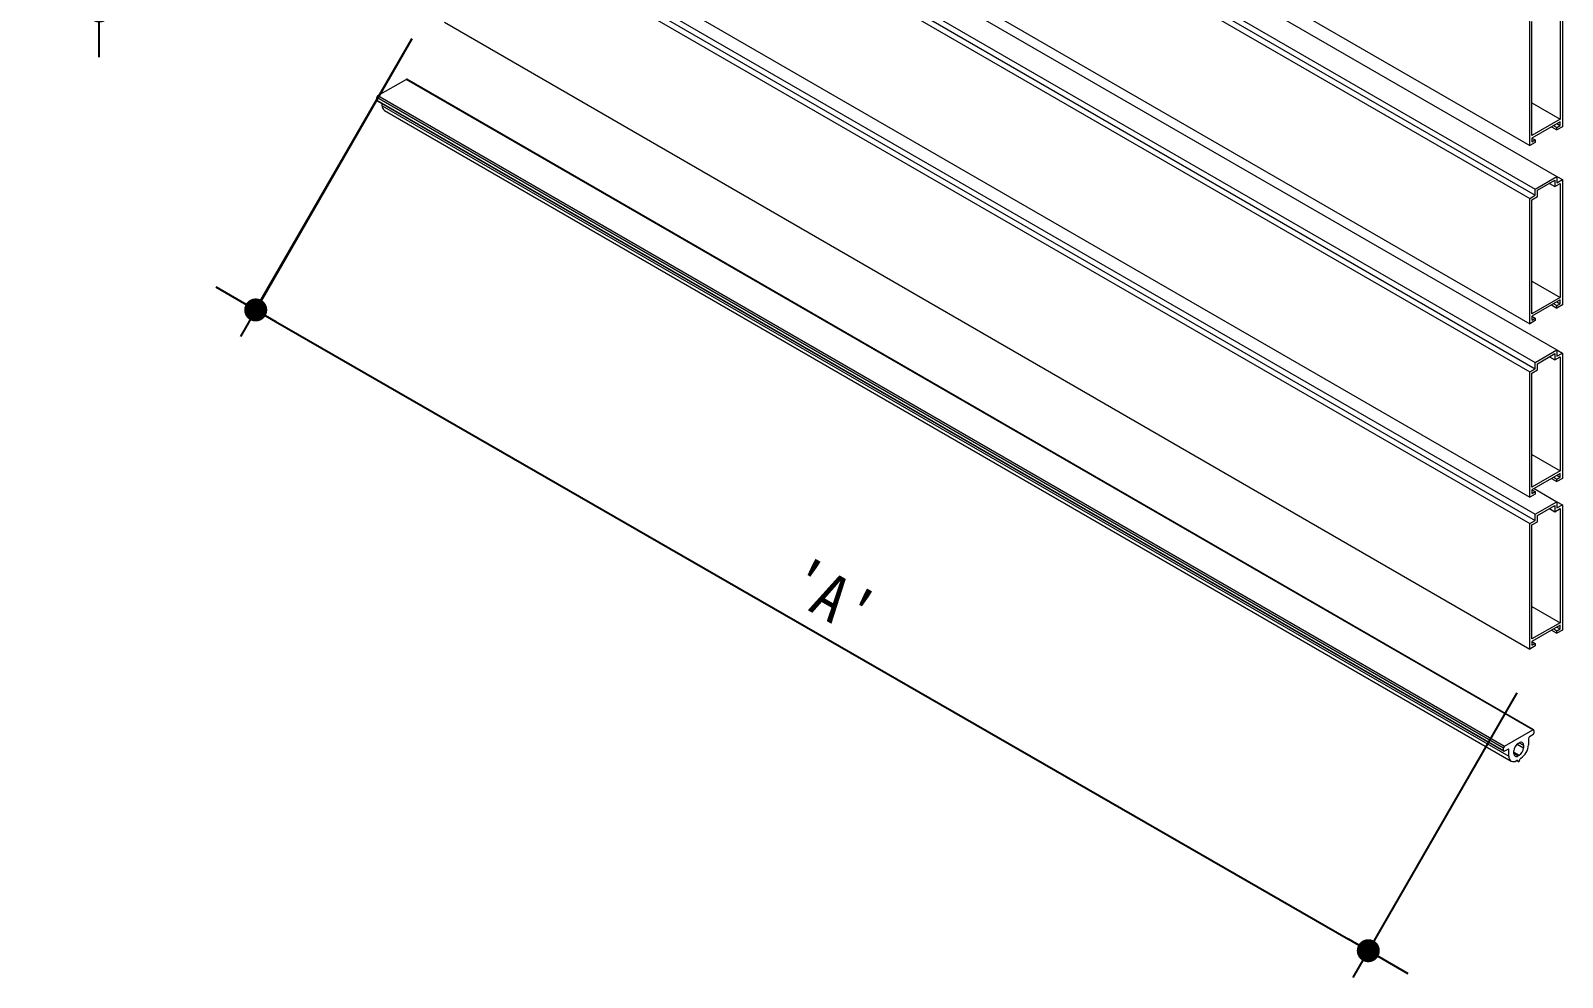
# Model space of a CAD drawing. Header units: millimetres. Extents: x 4892990 to 5673724, y 2128419 to 2381812.
# Drawn here: x 5645845 to 5647841, y 2378784 to 2380017 of the extents above; entities that cross this region are included whole.
import ezdxf

# ---------------------------------------------------------------- set-up
doc = ezdxf.new("R2010")
doc.units = ezdxf.units.MM
doc.header["$LTSCALE"] = 1000
doc.layers.get('0').update_dxf_attribs({"linetype": 'CONTINUOUS'})
doc.layers.add('A-DIMS', color=7, linetype='CONTINUOUS', lineweight=25)
doc.styles.add('HY울릉도L', font='malgun.ttf')
doc.styles.add('돋움체', font='')
doc.styles.get('돋움체').set_extended_font_data('DotumChe')
doc.dimstyles.new('CDIM', dxfattribs={"dimtxt": 3, "dimasz": 1.5, "dimexe": 2, "dimexo": 1, "dimgap": 1, "dimtad": 1, "dimdec": 0, "dimrnd": 0.5, "dimzin": 0, "dimdsep": 32, "dimlunit": 6, "dimtxsty": 'HY울릉도L', "dimblk1": '_CIDOT', "dimblk2": '_CIDOT', "dimsah": 1, "dimcen": 5.5, "dimclrd": 2, "dimclre": 2, "dimclrt": 7, "dimadec": 0, "dimazin": 0, "dimtfac": 1, "dimtdec": 0, "dimtix": 1, "dimtmove": 2, "dimatfit": 1, "dimldrblk": '_CIDOT', "dimfxl": 1, "dimtolj": 1, "dimtzin": 0, "dimlwd": -1, "dimarcsym": 0})

# ---------------------------------------------------------------- blocks, each defined once
blk = doc.blocks.new('_CIDOT')
at = {"color": 0, "linetype": 'ByBlock'}
blk.add_line((2, 0), (-1, 0), dxfattribs=at)
at = {"color": 0, "linetype": 'ByBlock', "const_width": 0.5}
blk.add_lwpolyline([(-0.25, 0, 1), (0.25, 0, 1)], format="xyb", close=True, dxfattribs=at)
blk = doc.blocks.new('*D56')
at = {"layer": 'A-DIMS', "lineweight": -2, "transparency": 16777216}
for p, q in [((5646352.6, 2380889), (5645894.3, 2380889)), ((5646352.6, 2380043), (5645894.3, 2380043))]:
    blk.add_line(p, q, dxfattribs=at)
at = {"layer": 'A-DIMS', "transparency": 16777216}
blk.add_line((5645934.3, 2380073), (5645934.3, 2380859), dxfattribs=at)
at = {"layer": 'A-DIMS', "transparency": 16777216, "xscale": 30, "yscale": 30, "zscale": 30}
for p, rotation in [((5645934.3, 2380889), 90), ((5645934.3, 2380043), 270)]:
    blk.add_blockref('_CIDOT', p, dxfattribs=dict(at, rotation=rotation))
at = {"layer": 'A-DIMS', "color": 3, "transparency": 16777216, "insert": (5645884.2, 2380466), "char_height": 60, "attachment_point": 5, "rotation": 90, "style": '돋움체'}
blk.add_mtext("\\A1;'B'", dxfattribs=at)
blk = doc.blocks.new('*D62')
at = {"layer": 'A-DIMS', "lineweight": -2, "transparency": 16777216}
for p, q in [((5646331.5, 2379989.5), (5646118.1, 2379618.9)), ((5647781.1, 2379154.8), (5647567.7, 2378784.2))]:
    blk.add_line(p, q, dxfattribs=at)
at = {"layer": 'A-DIMS', "transparency": 16777216}
blk.add_line((5646164.1, 2379638.6), (5647561.7, 2378833.8), dxfattribs=at)
at = {"layer": 'A-DIMS', "transparency": 16777216, "xscale": 30, "yscale": 30, "zscale": 30}
for p, rotation in [((5646138.1, 2379653.6), 150.0663104720223), ((5647587.7, 2378818.9), 330.0663104720223)]:
    blk.add_blockref('_CIDOT', p, dxfattribs=dict(at, rotation=rotation))
at = {"layer": 'A-DIMS', "color": 3, "transparency": 16777216, "insert": (5646887.8, 2379279.6), "char_height": 60, "attachment_point": 5, "rotation": 330.0663, "style": '돋움체'}
blk.add_mtext("\\A1;'A'", dxfattribs=at)

msp = doc.modelspace()

# ---------------------------------------------------------------- linework, layer by layer
at = {"color": 7, "linetype": 'Continuous', "lineweight": 15}
for p, q in [((5646393.16, 2380678.8), (5647798.09, 2379867.75)), ((5646419.23, 2380643.88), (5647833.45, 2379827.47)), ((5646398.02, 2380623.47), (5647805.16, 2379811.14)), ((5646398.02, 2380615.3), (5647805.16, 2379802.97)), ((5646398.02, 2380607.14), (5647798.09, 2379798.89)), ((5646398.02, 2380443.83), (5647798.09, 2379635.58)), ((5646419.23, 2380417.97), (5647833.45, 2379601.56)), ((5646398.02, 2380397.56), (5647805.16, 2379585.23)), ((5646398.02, 2380389.4), (5647805.16, 2379577.07)), ((5646398.02, 2380381.23), (5647798.09, 2379572.99)), ((5646398.02, 2380217.92), (5647798.09, 2379409.68)), ((5646398.02, 2380199.82), (5647805.16, 2379387.5)), ((5646398.02, 2380191.66), (5647805.16, 2379379.33)), ((5646398.02, 2380183.49), (5647798.09, 2379375.25)), ((5647837.69, 2380050.65), (5647837.69, 2379902.04)), ((5647840.52, 2380055.55), (5647840.52, 2379892.24)), ((5647798.09, 2379867.75), (5647798.09, 2380031.06)), ((5647800.92, 2379880.81), (5647800.92, 2380029.42)), ((5646383.88, 2380028.35), (5647798.09, 2379211.94)), ((5646297.29, 2379932.75), (5646334.06, 2379953.97)), ((5647802.01, 2379106.54), (5646334.06, 2379953.97)), ((5647803.01, 2379106.64), (5646335.06, 2379954.07)), ((5647763.83, 2379082.87), (5646295.88, 2379930.3)), ((5646295.88, 2379927.03), (5646295.88, 2379930.3)), ((5646297.29, 2379932.75), (5647765.25, 2379085.32)), ((5646295.88, 2379927.03), (5647763.83, 2379079.6)), ((5646296.29, 2379926.12), (5647764.25, 2379078.68)), ((5646302.95, 2379919.68), (5646302.95, 2379922.27)), ((5646302.95, 2379919.68), (5647770.9, 2379072.25)), ((5646305.85, 2379913.27), (5647773.8, 2379065.84)), ((5647800.92, 2379923.27), (5647837.69, 2379902.04)), ((5647837.69, 2379902.04), (5647800.92, 2379880.81)), ((5647837.69, 2379898.77), (5647800.92, 2379877.55)), ((5647826.37, 2379892.24), (5647833.45, 2379888.16)), ((5647829.2, 2379893.88), (5647833.45, 2379891.43)), ((5647833.45, 2379896.32), (5647837.69, 2379893.88)), ((5647833.45, 2379891.43), (5647837.69, 2379893.88)), ((5647840.52, 2379892.24), (5647833.45, 2379888.16)), ((5647833.45, 2379888.16), (5647833.45, 2379891.43)), ((5647837.69, 2379893.88), (5647837.69, 2379898.77)), ((5647805.16, 2379871.83), (5647798.09, 2379867.75)), ((5647800.92, 2379877.55), (5647800.92, 2379872.65)), ((5647800.92, 2379877.55), (5647805.16, 2379875.1)), ((5647800.92, 2379872.65), (5647805.16, 2379875.1)), ((5647805.16, 2379875.1), (5647805.16, 2379871.83)), ((5647805.16, 2379811.14), (5647833.45, 2379827.47)), ((5647805.16, 2379802.97), (5647805.16, 2379811.14)), ((5647807.99, 2379809.51), (5647830.62, 2379822.57)), ((5647823.55, 2379818.49), (5647830.62, 2379814.4)), ((5647830.62, 2379822.57), (5647830.62, 2379814.4)), ((5647830.62, 2379814.4), (5647837.69, 2379818.49)), ((5647833.45, 2379827.47), (5647833.45, 2379819.3)), ((5647833.45, 2379827.47), (5647840.52, 2379823.38)), ((5647833.45, 2379819.3), (5647840.52, 2379823.38)), ((5647837.69, 2379818.49), (5647837.69, 2379669.88)), ((5647840.52, 2379823.38), (5647840.52, 2379660.08)), ((5647798.09, 2379798.89), (5647805.16, 2379802.97)), ((5647798.09, 2379635.58), (5647798.09, 2379798.89)), ((5647800.92, 2379797.26), (5647807.99, 2379801.34)), ((5647800.92, 2379648.65), (5647800.92, 2379797.26)), ((5647807.99, 2379801.34), (5647807.99, 2379809.51)), ((5647800.92, 2379691.1), (5647837.69, 2379669.88)), ((5647837.69, 2379669.88), (5647800.92, 2379648.65)), ((5647837.69, 2379666.61), (5647800.92, 2379645.38)), ((5647826.37, 2379660.08), (5647833.45, 2379655.99)), ((5647829.2, 2379661.71), (5647833.45, 2379659.26)), ((5647833.45, 2379664.16), (5647837.69, 2379661.71)), ((5647833.45, 2379659.26), (5647837.69, 2379661.71)), ((5647840.52, 2379660.08), (5647833.45, 2379655.99)), ((5647833.45, 2379655.99), (5647833.45, 2379659.26)), ((5647837.69, 2379661.71), (5647837.69, 2379666.61)), ((5647805.16, 2379639.67), (5647798.09, 2379635.58)), ((5647800.92, 2379645.38), (5647800.92, 2379640.48)), ((5647800.92, 2379645.38), (5647805.16, 2379642.93)), ((5647800.92, 2379640.48), (5647805.16, 2379642.93)), ((5647805.16, 2379642.93), (5647805.16, 2379639.67)), ((5647805.16, 2379585.23), (5647833.45, 2379601.56)), ((5647807.99, 2379583.6), (5647830.62, 2379596.66)), ((5647823.55, 2379592.58), (5647830.62, 2379588.5)), ((5647830.62, 2379596.66), (5647830.62, 2379588.5)), ((5647830.62, 2379588.5), (5647837.69, 2379592.58)), ((5647833.45, 2379601.56), (5647833.45, 2379593.4)), ((5647833.45, 2379601.56), (5647840.52, 2379597.48)), ((5647833.45, 2379593.4), (5647840.52, 2379597.48)), ((5647837.69, 2379592.58), (5647837.69, 2379443.97)), ((5647840.52, 2379597.48), (5647840.52, 2379434.17)), ((5647798.09, 2379572.99), (5647805.16, 2379577.07)), ((5647798.09, 2379409.68), (5647798.09, 2379572.99)), ((5647800.92, 2379571.35), (5647807.99, 2379575.44)), ((5647800.92, 2379422.74), (5647800.92, 2379571.35)), ((5647805.16, 2379577.07), (5647805.16, 2379585.23)), ((5647807.99, 2379575.44), (5647807.99, 2379583.6)), ((5647800.92, 2379465.2), (5647837.69, 2379443.97)), ((5647837.69, 2379443.97), (5647800.92, 2379422.74)), ((5647837.69, 2379440.7), (5647800.92, 2379419.48)), ((5647826.37, 2379434.17), (5647833.45, 2379430.09)), ((5647829.2, 2379435.8), (5647833.45, 2379433.36)), ((5647833.45, 2379438.25), (5647837.69, 2379435.8)), ((5647833.45, 2379433.36), (5647837.69, 2379435.8)), ((5647840.52, 2379434.17), (5647833.45, 2379430.09)), ((5647833.45, 2379430.09), (5647833.45, 2379433.36)), ((5647837.69, 2379435.8), (5647837.69, 2379440.7)), ((5647805.16, 2379413.76), (5647798.09, 2379409.68)), ((5647800.92, 2379419.48), (5647800.92, 2379414.58)), ((5647800.92, 2379419.48), (5647805.16, 2379417.03)), ((5647800.92, 2379414.58), (5647805.16, 2379417.03)), ((5647803.63, 2379421.04), (5647833.45, 2379403.83)), ((5647805.16, 2379417.03), (5647805.16, 2379413.76)), ((5647805.16, 2379387.5), (5647833.45, 2379403.83)), ((5647807.99, 2379385.86), (5647830.62, 2379398.93)), ((5647823.55, 2379394.84), (5647830.62, 2379390.76)), ((5647830.62, 2379398.93), (5647830.62, 2379390.76)), ((5647830.62, 2379390.76), (5647837.69, 2379394.84)), ((5647833.45, 2379403.83), (5647833.45, 2379395.66)), ((5647833.45, 2379403.82), (5647840.52, 2379399.74)), ((5647833.45, 2379395.66), (5647840.52, 2379399.74)), ((5647837.69, 2379394.84), (5647837.69, 2379246.23)), ((5647840.52, 2379399.74), (5647840.52, 2379236.43)), ((5647798.09, 2379375.25), (5647805.16, 2379379.33)), ((5647798.09, 2379211.94), (5647798.09, 2379375.25)), ((5647800.92, 2379373.62), (5647807.99, 2379377.7)), ((5647800.92, 2379225.01), (5647800.92, 2379373.62)), ((5647805.16, 2379379.33), (5647805.16, 2379387.5)), ((5647807.99, 2379377.7), (5647807.99, 2379385.86)), ((5647800.92, 2379267.46), (5647837.69, 2379246.23)), ((5647837.69, 2379246.23), (5647800.92, 2379225.01)), ((5647837.69, 2379242.97), (5647800.92, 2379221.74)), ((5647826.37, 2379236.44), (5647833.45, 2379232.35)), ((5647829.2, 2379238.07), (5647833.45, 2379235.62)), ((5647833.45, 2379240.52), (5647837.69, 2379238.07)), ((5647833.45, 2379235.62), (5647837.69, 2379238.07)), ((5647840.52, 2379236.43), (5647833.45, 2379232.35)), ((5647833.45, 2379232.35), (5647833.45, 2379235.62)), ((5647837.69, 2379238.07), (5647837.69, 2379242.97)), ((5647805.16, 2379216.02), (5647798.09, 2379211.94)), ((5647800.92, 2379221.74), (5647800.92, 2379216.84)), ((5647800.92, 2379221.74), (5647805.16, 2379219.29)), ((5647800.92, 2379216.84), (5647805.16, 2379219.29)), ((5647805.16, 2379219.29), (5647805.16, 2379216.02)), ((5647765.25, 2379085.32), (5647802.01, 2379106.54)), ((5647796.36, 2379095.11), (5647796.36, 2379086.95)), ((5647802.01, 2379100.01), (5647797.77, 2379097.56)), ((5647803.43, 2379105.73), (5647803.43, 2379102.46)), ((5647763.83, 2379079.6), (5647763.83, 2379082.87)), ((5647769.49, 2379081.23), (5647765.25, 2379078.78)), ((5647770.9, 2379080.42), (5647769.49, 2379081.23)), ((5647770.9, 2379072.25), (5647770.9, 2379080.42)), ((5647777.27, 2379075.92), (5647777.27, 2379079.19)), ((5647777.27, 2379077.56), (5647784.34, 2379073.47)), ((5647777.27, 2379075.92), (5647782.92, 2379072.66)), ((5647781.65, 2379088.09), (5647789.99, 2379083.27)), ((5647782.92, 2379088.99), (5647784.34, 2379089.8)), ((5647784.34, 2379073.47), (5647782.92, 2379072.66)), ((5647784.34, 2379089.8), (5647789.99, 2379086.54)), ((5647789.99, 2379086.54), (5647789.99, 2379083.27)), ((5647780.8, 2379066.53), (5647783.63, 2379064.9))]:
    msp.add_line(p, q, dxfattribs=at)
for centre, radius, start, end in [((5646334.65, 2379953.16), 1.01, 65.69288, 125.61758), ((5646298.95, 2379930.16), 3.07, 122.60548, 177.39452), ((5646296.86, 2379926.92), 0.986, 173.70115, 234.98667), ((5646309.81, 2379918.92), 6.9, 173.70115, 234.98667), ((5647799.43, 2379094.97), 3.07, 122.60548, 177.39452), ((5647802.57, 2379105.87), 0.873, 350.78596, 129.20329), ((5647800.36, 2379102.6), 3.07, 302.60548, 357.39452), ((5647764.69, 2379079.46), 0.873, 170.78596, 309.20329), ((5647766.9, 2379082.73), 3.07, 122.60548, 177.39452), ((5647770.04, 2379080.56), 0.873, 350.78596, 129.20329), ((5647776.94, 2379071.27), 6.11, 170.78596, 309.20329), ((5647780.71, 2379075.36), 3.49, 170.78596, 309.20329), ((5647789.55, 2379078.63), 12.29, 122.60548, 177.39452), ((5647786.55, 2379087.1), 3.49, 350.78596, 129.20329), ((5647777.71, 2379083.83), 12.29, 302.60548, 357.39452), ((5647774.86, 2379087.92), 21.52, 302.60548, 357.39452)]:
    msp.add_arc(centre, radius, start, end, dxfattribs=at)
for points, knots in [([(5647783.63, 2379064.9), (5647783.44, 2379065.25), (5647783.09, 2379065.92), (5647782.2, 2379066.67), (5647781.32, 2379066.59), (5647780.8, 2379066.53)], [0, 0, 0, 0, 0.3195958, 0.5987743, 1, 1, 1, 1]), ([(5647786.46, 2379069.8), (5647786.12, 2379069.47), (5647785.44, 2379068.8), (5647784.38, 2379067.11), (5647783.92, 2379065.77), (5647783.63, 2379064.9)], [0, 0, 0, 0, 0.25501924, 0.51880985, 1, 1, 1, 1])]:
    msp.add_open_spline(points, degree=3, knots=knots, dxfattribs=at)
at = {"layer": 'A-DIMS'}
msp.add_line((5646341.49, 2380006.87), (5646137.17, 2379652.94), dxfattribs=at)

# ---------------------------------------------------------------- dimensions: what is measured, and where the dimension line sits
dim = msp.add_linear_dim(base=(5645934.27, 2380888.96), p1=(5646372.56, 2380043.05), p2=(5646372.56, 2380888.96), angle=90, text="'B'", dimstyle='CDIM', override={"dimscale": 20, "dimtxsty": '돋움체', "dimclrd": 256, "dimclre": 256, "dimclrt": 3}, dxfattribs=at)
dim.commit()
dim.dimension.update_dxf_attribs({"geometry": '*D56', "text_midpoint": (5645884.23, 2380466.01)})
dim = msp.add_aligned_dim(p1=(5646341.49, 2380006.87), p2=(5647791.12, 2379172.16), distance=-407.68, text="'A'", dimstyle='CDIM', override={"dimscale": 20, "dimtxsty": '돋움체', "dimclrd": 256, "dimclre": 256, "dimclrt": 3}, dxfattribs=at)
dim.commit()
dim.dimension.update_dxf_attribs({"geometry": '*D62', "text_midpoint": (5646887.84, 2379279.58)})

doc.saveas('drawing.dxf')
